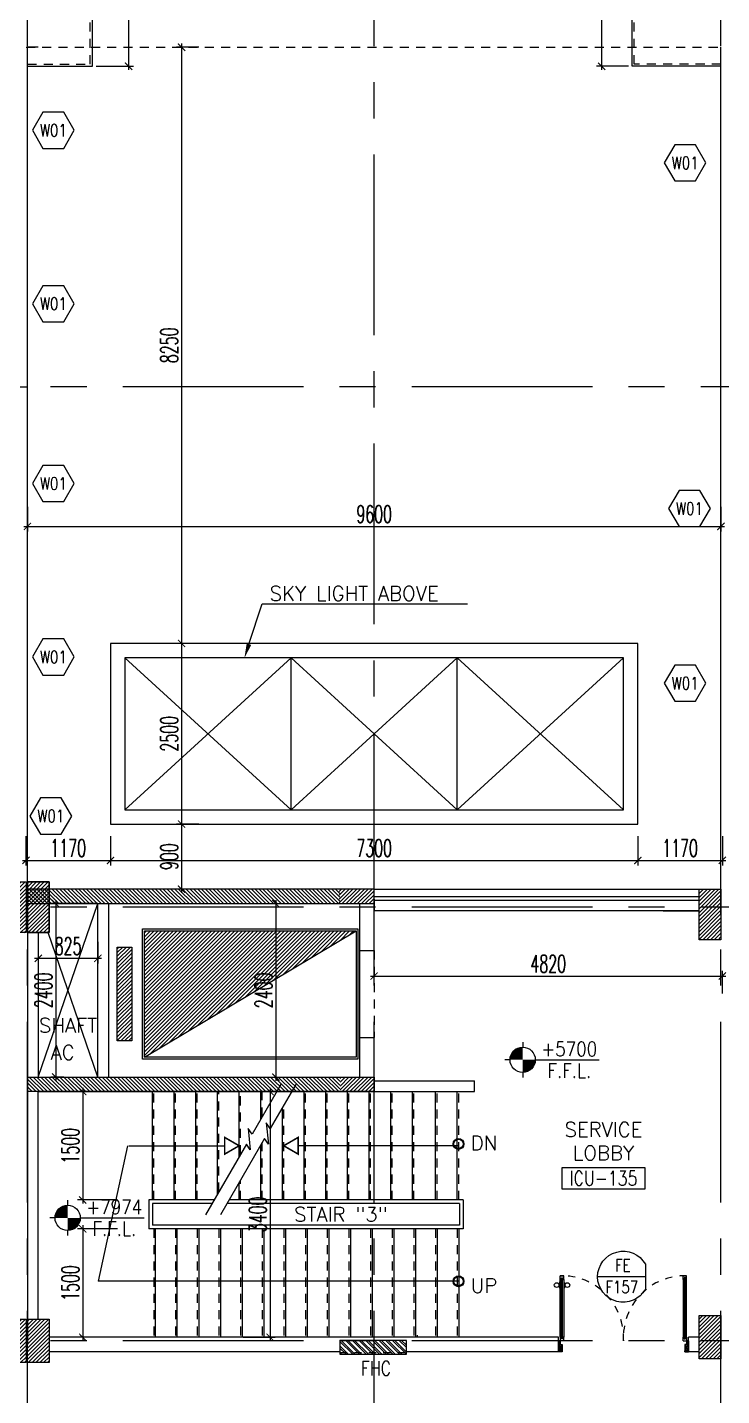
# Model space of a CAD drawing. Extents: x 276011.4 to 276105.3, y 57291.9 to 57371.4.
# Drawn here: x 276052.79 to 276062.41, y 57329.23 to 57348.16 of the extents above; entities that cross this region are included whole.
import ezdxf
from ezdxf.enums import TextEntityAlignment as Align

# ---------------------------------------------------------------- set-up
doc = ezdxf.new("R2010")
doc.units = 0
doc.header["$MEASUREMENT"] = 0
doc.header["$PDMODE"] = 34
for name, pattern in [('CENTERX2', [4, 2.5, -0.5, 0.5, -0.5]), ('HIDDEN', [0.375, 0.25, -0.125]), ('HIDDEN2', [0.1875, 0.125, -0.0625])]:
    doc.linetypes.add(name, pattern=pattern)
doc.layers.get('0').update_dxf_attribs({"linetype": 'CONTINUOUS'})
doc.layers.get('DEFPOINTS').update_dxf_attribs({"linetype": 'CONTINUOUS'})
for name, color, linetype in [('AXES', 11, 'CENTERX2'), ('COL', 5, 'CONTINUOUS'), ('DIM', 4, 'CONTINUOUS'), ('DOOR', 7, 'CONTINUOUS'), ('DOOR-CR', 2, 'CONTINUOUS'), ('DOOR-NO', 3, 'CONTINUOUS'), ('FHC', 2, 'CONTINUOUS'), ('HAT', 8, 'CONTINUOUS'), ('HIDDEN', 9, 'HIDDEN2'), ('INSUL', 4, 'CONTINUOUS'), ('LEV-PL', 3, 'CONTINUOUS'), ('LIFTS', 3, 'CONTINUOUS'), ('RM-BOX', 4, 'CONTINUOUS'), ('RM-IND', 5, 'CONTINUOUS'), ('RM-NAME', 2, 'CONTINUOUS'), ('RM-NO', 2, 'CONTINUOUS'), ('ROOF', 7, 'CONTINUOUS'), ('SHAFT', 3, 'CONTINUOUS'), ('SkyLight', 7, 'CONTINUOUS'), ('STR', 5, 'CONTINUOUS'), ('WALL', 2, 'CONTINUOUS'), ('WIN-BOX', 4, 'CONTINUOUS'), ('WIN-NO', 5, 'CONTINUOUS')]:
    doc.layers.add(name, color=color, linetype=linetype)
doc.styles.add('ROMANS', font='ROMANS.shx', dxfattribs={"width": 0.6})
doc.styles.add('S', font='ROMANS.SHX')
doc.dimstyles.new('STANDARD in', dxfattribs={"dimtxt": 0.24, "dimasz": 0.1, "dimexe": 0.07, "dimexo": 0.05, "dimgap": 0.05, "dimtad": 1, "dimdec": 0, "dimlfac": 1000, "dimzin": 0, "dimdsep": 46, "dimtxsty": 'ROMANS', "dimblk": 'ARCHTICK', "dimcen": 0.05, "dimdle": 0.05, "dimclrd": 4, "dimclre": 4, "dimclrt": 2, "dimadec": 0, "dimazin": 0, "dimtfac": 1, "dimtdec": 0, "dimtmove": 2, "dimatfit": 3, "dimfxl": 0, "dimtolj": 1, "dimtzin": 0, "dimarcsym": 0})
pattern_1 = [(135, (276353.31168, 57274.97192), (0.0265165043, 0.0265165043), [])]
pattern_2 = [(45, (0, 0), (-0.0265165042945, 0.0265165042945), [])]

# ---------------------------------------------------------------- blocks, each defined once
blk = doc.blocks.new('WW1')
at = {"layer": 'WIN-BOX'}
blk.add_lwpolyline([(144, -250), (289, 0), (144, 250), (-144, 250), (-289, 0), (-144, -250)], close=True, dxfattribs=at)
at = {"layer": 'WIN-NO', "style": 'ROMANS', "width": 0.8}
blk.add_attdef('W00', text='', height=170, dxfattribs=at).set_placement((0, 0), align=Align.MIDDLE)
blk = doc.blocks.new('RM1')
at = {"layer": 'RM-BOX'}
blk.add_lwpolyline([(570, -200), (-570, -200), (-570, -500), (570, -500)], close=True, dxfattribs=at)
at = {"layer": 'RM-NAME', "style": 'ROMANS'}
for tag, p in [('ROOMNAME1', (0, 324)), ('ROOMNAME2', (0, 0))]:
    blk.add_attdef(tag, text='', height=200, dxfattribs=at).set_placement(p, align=Align.MIDDLE)
at = {"layer": 'RM-NO', "style": 'ROMANS', "width": 0.8}
blk.add_attdef('ROOMNO', text='', height=200, dxfattribs=at).set_placement((0, -350), align=Align.MIDDLE)
blk = doc.blocks.new('DD1')
at = {"layer": 'DOOR-CR'}
blk.add_line((-308, 0), (353, 0), dxfattribs=at)
blk.add_lwpolyline([(-308, -173, 3.820224), (-308, 173)], format="xyb", close=True, dxfattribs=at)
at = {"layer": 'DOOR-NO', "color": 255, "style": 'ROMANS', "width": 0.8}
for tag, p in [('G', (0, 184)), ('000', (0, -141))]:
    blk.add_attdef(tag, text='', height=204, dxfattribs=at).set_placement(p, align=Align.MIDDLE)
blk = doc.blocks.new('LEV1')
at = {"layer": 'LEV-PL'}
for p, q in [((0, 245), (0, 175)), ((-175, 0), (-245, 0)), ((175, 0), (1061, 0)), ((0, -175), (0, -245))]:
    blk.add_line(p, q, dxfattribs=at)
at = {"layer": 'LEV-PL', "const_width": 175}
for points in [[(-88, 0, -0.414214), (0, 88, -1)], [(88, 0, -0.414214), (0, -88, -1)]]:
    blk.add_lwpolyline(points, format="xyb", dxfattribs=at)
at = {"layer": 'LEV-PL'}
blk.add_circle((0, 0), 175, dxfattribs=at)
at = {"layer": 'LEV-PL', "color": 4, "style": 'S', "width": 0.85}
for tag, p in [('+0000', (646, 50)), ('F.F.L.', (646, -250))]:
    blk.add_attdef(tag, text='', height=200, dxfattribs=at).set_placement(p, align=Align.CENTER)
blk = doc.blocks.new('A$C272A55A0')
at = {"layer": 'DOOR', "color": 0, "linetype": 'ByBlock'}
for p, q in [((0, 900), (0, 1050)), ((50, 1050), (0, 1050)), ((25, 950), (50, 950)), ((25, 900), (25, 950)), ((50, 950), (50, 1050)), ((1750, 950), (1750, 1050)), ((1750, 1050), (1800, 1050)), ((1775, 950), (1750, 950)), ((1775, 900), (1775, 950)), ((1800, 1050), (1800, 900)), ((0, 900), (25, 900)), ((75, 900), (25, 900)), ((25, 850), (25, 900)), ((42, 850), (25, 850)), ((58, 870), (42, 870)), ((42, 870), (42, 850)), ((58, 850), (58, 870)), ((75, 850), (58, 850)), ((75, 900), (75, 850)), ((1725, 900), (1775, 900)), ((1725, 900), (1725, 850)), ((1725, 850), (1742, 850)), ((1742, 870), (1758, 870)), ((1742, 850), (1742, 870)), ((1758, 870), (1758, 850)), ((1758, 850), (1775, 850)), ((1800, 900), (1775, 900)), ((1775, 850), (1775, 900)), ((25, 50), (42, 50)), ((25, 50), (25, 0)), ((25, 0), (75, 0)), ((75, 0), (25, 0)), ((42, 50), (42, 30)), ((42, 30), (58, 30)), ((58, 50), (75, 50)), ((58, 50), (58, 30)), ((75, 50), (75, 0)), ((1718, 160), (1709, 160)), ((1709, 95), (1709, 160)), ((1718, 95), (1709, 95)), ((1725, 173), (1718, 173)), ((1718, 173), (1718, 83)), ((1718, 95), (1718, 160)), ((1725, 83), (1718, 83)), ((1742, 50), (1725, 50)), ((1725, 50), (1725, 0)), ((1775, 0), (1725, 0)), ((1725, 0), (1775, 0)), ((1742, 50), (1742, 30)), ((1758, 30), (1742, 30)), ((1775, 50), (1758, 50)), ((1758, 50), (1758, 30)), ((1775, 173), (1782, 173)), ((1775, 83), (1782, 83)), ((1775, 50), (1775, 0)), ((1782, 173), (1782, 83)), ((1782, 160), (1791, 160)), ((1782, 95), (1782, 160)), ((1782, 95), (1791, 95)), ((1791, 95), (1791, 160))]:
    blk.add_line(p, q, dxfattribs=at)
at = {"layer": 'DOOR', "color": 9, "linetype": 'ByBlock'}
for p, q in [((50, 1050), (0, 1010)), ((50, 1050), (0, 937)), ((50, 1050), (37, 950)), ((1750, 1050), (1800, 1010)), ((1750, 1050), (1800, 937)), ((1750, 1050), (1763, 950))]:
    blk.add_line(p, q, dxfattribs=at)
at = {"layer": 'DOOR', "linetype": 'ByBlock'}
for p, q in [((25, 850), (25, 50)), ((42, 850), (42, 50)), ((58, 850), (58, 50)), ((75, 50), (75, 850)), ((1725, 50), (1725, 850)), ((1742, 850), (1742, 50)), ((1758, 850), (1758, 50)), ((1775, 850), (1775, 50))]:
    blk.add_line(p, q, dxfattribs=at)
at = {"layer": 'DOOR', "color": 0, "linetype": 'ByBlock'}
for centre in [(1676, 128), (1824, 128)]:
    blk.add_circle(centre, 32.4, dxfattribs=at)
at = {"layer": 'DOOR', "color": 9, "linetype": 'ByBlock'}
for centre, radius, start, end in [((50, 1050), 54.4, 203.2074, 270), ((50, 1050), 74.4, 227.7764, 270), ((50, 1050), 94.4, 238.0182, 270), ((50, 1050), 114, 244.0838, 257.3774), ((50, 1050), 34.4, 180, 270), ((50, 1050), 14.4, 180, 270), ((1750, 1050), 14.4, 270, 0), ((1750, 1050), 34.4, 270, 0), ((1750, 1050), 54.4, 270, 336.7926), ((1750, 1050), 74.4, 270, 312.2236), ((1750, 1050), 94.4, 270, 301.9818), ((1750, 1050), 114, 282.6226, 295.9162), ((50, 1050), 134, 248.1598, 259.28), ((50, 1050), 154, 251.1053, 256.2858), ((1750, 1050), 134, 280.72, 291.8402), ((1750, 1050), 154, 283.7142, 288.8947)]:
    blk.add_arc(centre, radius, start, end, dxfattribs=at)
at = {"layer": 'DOOR', "linetype": 'HIDDEN', "ltscale": 0.5}
for centre, start, end in [((50, 851), 268.3174, 3.2965), ((1750, 851), 176.7035, 271.6826)]:
    blk.add_arc(centre, 851, start, end, dxfattribs=at)
at = {"layer": 'WALL', "linetype": 'ByBlock'}
blk.add_line((1800, 900), (1800, 1050), dxfattribs=at)
blk = doc.blocks.new('C5V')
at = {"layer": 'HAT'}
h = blk.add_hatch(dxfattribs=at)
h.set_pattern_fill('ANSI31', color=256, scale=300, style=0)
h.set_pattern_definition([(45, (-249196.182, -54711.005), (-26.5165043, 26.5165043), [])])
h.paths.add_polyline_path([(-20, 600), (-320, 600), (-320, 300), (-20, 300)])
h.paths.add_polyline_path([(-20, 300), (-320, 300), (-320, 0), (-20, 0)])
h = blk.add_hatch(dxfattribs=at)
h.set_pattern_fill('ANSI31', color=256, scale=300, style=0)
h.set_pattern_definition([(45, (-248876.182, -54711.005), (-26.5165043, 26.5165043), [])])
h.paths.add_polyline_path([(300, 600), (0, 600), (0, 300), (300, 300)])
h.paths.add_polyline_path([(300, 300), (0, 300), (0, 0), (300, 0)])
at = {"layer": 'COL'}
for points in [[(-20, 600), (-20, 0), (-320, 0), (-320, 600)], [(300, 600), (300, 0), (0, 0), (0, 600)]]:
    blk.add_lwpolyline(points, close=True, dxfattribs=at)
blk = doc.blocks.new('C11')
at = {"layer": 'HAT'}
h = blk.add_hatch(dxfattribs=at)
h.set_pattern_fill('ANSI31', color=256, scale=300, style=0)
h.set_pattern_definition([(45, (-248556.182, -75061.005), (-26.5165043, 26.5165043), [])])
h.paths.add_polyline_path([(300, 700), (0, 700), (0, 350), (300, 350)])
h.paths.add_polyline_path([(300, 350), (0, 350), (0, 0), (300, 0)])
at = {"layer": 'COL'}
blk.add_lwpolyline([(300, 700), (300, 0), (0, 0), (0, 700)], close=True, dxfattribs=at)
blk = doc.blocks.new('C11D')
at = {"layer": 'COL', "linetype": 'ByBlock'}
for p in [(-320, 0), (0, 0)]:
    blk.add_blockref('C11', p, dxfattribs=at)
blk = doc.blocks.new('_ARCHTICK')
at = {"color": 0, "linetype": 'ByBlock', "const_width": 0.15}
blk.add_lwpolyline([(-0.5, -0.5), (0.5, 0.5)], dxfattribs=at)
blk = doc.blocks.new('*D354')
at = {"layer": 'DEFPOINTS', "color": 0, "linetype": 'ByBlock', "ltscale": 0.3}
for p in [(276055.8, 57336.033), (276055.642, 57333.633), (276056.234, 57333.633)]:
    blk.add_point(p, dxfattribs=at)
at = {"layer": 'DIM', "color": 4, "linetype": 'ByBlock', "lineweight": -2, "ltscale": 0.3}
for p, q in [((276056.234, 57336.083), (276056.234, 57333.583)), ((276055.85, 57336.033), (276056.304, 57336.033)), ((276055.692, 57333.633), (276056.304, 57333.633))]:
    blk.add_line(p, q, dxfattribs=at)
at = {"layer": 'DIM', "color": 4, "linetype": 'ByBlock', "lineweight": -2, "ltscale": 0.3, "xscale": 0.1, "yscale": 0.1, "zscale": 0.1}
for p, rotation in [((276056.234, 57336.033), 90), ((276056.234, 57333.633), 270)]:
    blk.add_blockref('_ARCHTICK', p, dxfattribs=dict(at, rotation=rotation))
at = {"layer": 'DIM', "color": 2, "linetype": 'ByBlock', "ltscale": 0.3, "insert": (276056.064, 57334.833), "char_height": 0.24, "attachment_point": 5, "rotation": 90, "style": 'ROMANS'}
blk.add_mtext('\\A1;2400', dxfattribs=at)
blk = doc.blocks.new('*D353')
at = {"layer": 'DEFPOINTS', "color": 0, "linetype": 'ByBlock', "ltscale": 0.3}
for p in [(276052.945, 57335.555), (276053.77, 57335.555), (276052.945, 57335.276)]:
    blk.add_point(p, dxfattribs=at)
at = {"layer": 'DIM', "color": 4, "linetype": 'ByBlock', "lineweight": -2, "ltscale": 0.3}
for p, q in [((276052.945, 57335.505), (276052.945, 57335.206)), ((276053.77, 57335.505), (276053.77, 57335.206)), ((276053.82, 57335.276), (276052.895, 57335.276))]:
    blk.add_line(p, q, dxfattribs=at)
at = {"layer": 'DIM', "color": 4, "linetype": 'ByBlock', "lineweight": -2, "ltscale": 0.3, "xscale": 0.1, "yscale": 0.1, "zscale": 0.1, "rotation": 180}
blk.add_blockref('_ARCHTICK', (276052.945, 57335.276), dxfattribs=at)
at = {"layer": 'DIM', "color": 4, "linetype": 'ByBlock', "lineweight": -2, "ltscale": 0.3, "xscale": 0.1, "yscale": 0.1, "zscale": 0.1}
blk.add_blockref('_ARCHTICK', (276053.77, 57335.276), dxfattribs=at)
at = {"layer": 'DIM', "color": 2, "linetype": 'ByBlock', "ltscale": 0.3, "insert": (276053.358, 57335.446), "char_height": 0.24, "attachment_point": 5, "style": 'ROMANS'}
blk.add_mtext('\\A1;825', dxfattribs=at)
blk = doc.blocks.new('*D352')
at = {"layer": 'DEFPOINTS', "color": 0, "linetype": 'ByBlock', "ltscale": 0.3}
for p in [(276053.284, 57336.033), (276053.187, 57333.633), (276053.35, 57333.633)]:
    blk.add_point(p, dxfattribs=at)
at = {"layer": 'DIM', "color": 4, "linetype": 'ByBlock', "lineweight": -2, "ltscale": 0.3}
for p, q in [((276053.187, 57336.083), (276053.187, 57333.583)), ((276053.234, 57336.033), (276053.117, 57336.033)), ((276053.3, 57333.633), (276053.117, 57333.633))]:
    blk.add_line(p, q, dxfattribs=at)
at = {"layer": 'DIM', "color": 4, "linetype": 'ByBlock', "lineweight": -2, "ltscale": 0.3, "xscale": 0.1, "yscale": 0.1, "zscale": 0.1}
for p, rotation in [((276053.187, 57336.033), 90), ((276053.187, 57333.633), 270)]:
    blk.add_blockref('_ARCHTICK', p, dxfattribs=dict(at, rotation=rotation))
at = {"layer": 'DIM', "color": 2, "linetype": 'ByBlock', "ltscale": 0.3, "insert": (276053.017, 57334.833), "char_height": 0.24, "attachment_point": 5, "rotation": 90, "style": 'ROMANS'}
blk.add_mtext('\\A1;2400', dxfattribs=at)
blk = doc.blocks.new('*D347')
at = {"layer": 'DEFPOINTS', "color": 0, "linetype": 'ByBlock', "ltscale": 0.3}
for p in [(276053.695, 57350.254), (276053.695, 57347.619), (276054.195, 57347.619)]:
    blk.add_point(p, dxfattribs=at)
at = {"layer": 'DIM', "color": 4, "linetype": 'ByBlock', "lineweight": -2, "ltscale": 0.3}
for p, q in [((276053.745, 57350.254), (276054.265, 57350.254)), ((276054.195, 57350.304), (276054.195, 57347.569)), ((276053.745, 57347.619), (276054.265, 57347.619))]:
    blk.add_line(p, q, dxfattribs=at)
at = {"layer": 'DIM', "color": 4, "linetype": 'ByBlock', "lineweight": -2, "ltscale": 0.3, "xscale": 0.1, "yscale": 0.1, "zscale": 0.1}
for p, rotation in [((276054.195, 57350.254), 90), ((276054.195, 57347.619), 270)]:
    blk.add_blockref('_ARCHTICK', p, dxfattribs=dict(at, rotation=rotation))
at = {"layer": 'DIM', "color": 2, "linetype": 'ByBlock', "ltscale": 0.3, "insert": (276054.025, 57348.936), "char_height": 0.24, "attachment_point": 5, "rotation": 90, "style": 'ROMANS'}
blk.add_mtext('\\A1;2635', dxfattribs=at)
blk = doc.blocks.new('*D344')
at = {"layer": 'DEFPOINTS', "color": 0, "linetype": 'ByBlock', "ltscale": 0.3}
for p in [(276061.165, 57350.254), (276060.744, 57347.619), (276061.165, 57347.619)]:
    blk.add_point(p, dxfattribs=at)
at = {"layer": 'DIM', "color": 4, "linetype": 'ByBlock', "lineweight": -2, "ltscale": 0.3}
for p, q in [((276061.115, 57350.254), (276060.674, 57350.254)), ((276060.744, 57350.304), (276060.744, 57347.569)), ((276061.115, 57347.619), (276060.674, 57347.619))]:
    blk.add_line(p, q, dxfattribs=at)
at = {"layer": 'DIM', "color": 4, "linetype": 'ByBlock', "lineweight": -2, "ltscale": 0.3, "xscale": 0.1, "yscale": 0.1, "zscale": 0.1}
for p, rotation in [((276060.744, 57350.254), 90), ((276060.744, 57347.619), 270)]:
    blk.add_blockref('_ARCHTICK', p, dxfattribs=dict(at, rotation=rotation))
at = {"layer": 'DIM', "color": 2, "linetype": 'ByBlock', "ltscale": 0.3, "insert": (276060.574, 57348.936), "char_height": 0.24, "attachment_point": 5, "rotation": 90, "style": 'ROMANS'}
blk.add_mtext('\\A1;2635', dxfattribs=at)
blk = doc.blocks.new('*D342')
at = {"layer": 'DEFPOINTS', "color": 0, "linetype": 'ByBlock', "ltscale": 0.3}
for p in [(276052.795, 57341.575), (276062.395, 57341.575), (276062.395, 57341.253)]:
    blk.add_point(p, dxfattribs=at)
at = {"layer": 'DIM', "color": 4, "linetype": 'ByBlock', "lineweight": -2, "ltscale": 0.3}
for p, q in [((276052.795, 57341.525), (276052.795, 57341.183)), ((276062.395, 57341.525), (276062.395, 57341.183)), ((276052.745, 57341.253), (276062.445, 57341.253))]:
    blk.add_line(p, q, dxfattribs=at)
at = {"layer": 'DIM', "color": 4, "linetype": 'ByBlock', "lineweight": -2, "ltscale": 0.3, "xscale": 0.1, "yscale": 0.1, "zscale": 0.1, "rotation": 180}
blk.add_blockref('_ARCHTICK', (276052.795, 57341.253), dxfattribs=at)
at = {"layer": 'DIM', "color": 4, "linetype": 'ByBlock', "lineweight": -2, "ltscale": 0.3, "xscale": 0.1, "yscale": 0.1, "zscale": 0.1}
blk.add_blockref('_ARCHTICK', (276062.395, 57341.253), dxfattribs=at)
at = {"layer": 'DIM', "color": 2, "linetype": 'ByBlock', "ltscale": 0.3, "insert": (276057.595, 57341.423), "char_height": 0.24, "attachment_point": 5, "style": 'ROMANS'}
blk.add_mtext('\\A1;9600', dxfattribs=at)
blk = doc.blocks.new('*D130')
at = {"layer": 'DEFPOINTS', "color": 0, "linetype": 'ByBlock', "ltscale": 0.3}
for p in [(276055.732, 57333.433), (276055.732, 57330.033), (276056.154, 57330.033)]:
    blk.add_point(p, dxfattribs=at)
at = {"layer": 'DIM', "color": 4, "linetype": 'ByBlock', "lineweight": -2, "ltscale": 0.3}
for p, q in [((276055.782, 57333.433), (276056.224, 57333.433)), ((276056.154, 57333.483), (276056.154, 57329.983)), ((276055.782, 57330.033), (276056.224, 57330.033))]:
    blk.add_line(p, q, dxfattribs=at)
at = {"layer": 'DIM', "color": 4, "linetype": 'ByBlock', "lineweight": -2, "ltscale": 0.3, "xscale": 0.1, "yscale": 0.1, "zscale": 0.1}
for p, rotation in [((276056.154, 57333.433), 90), ((276056.154, 57330.033), 270)]:
    blk.add_blockref('_ARCHTICK', p, dxfattribs=dict(at, rotation=rotation))
at = {"layer": 'DIM', "color": 2, "linetype": 'ByBlock', "ltscale": 0.3, "insert": (276055.984, 57331.733), "char_height": 0.24, "attachment_point": 5, "rotation": 90, "style": 'ROMANS'}
blk.add_mtext('\\A1;3400', dxfattribs=at)
blk = doc.blocks.new('*D129')
at = {"layer": 'DEFPOINTS', "color": 0, "linetype": 'ByBlock', "ltscale": 0.3}
for p in [(276053.504, 57333.433), (276053.56, 57331.933), (276054.092, 57331.933)]:
    blk.add_point(p, dxfattribs=at)
at = {"layer": 'DIM', "color": 4, "linetype": 'ByBlock', "lineweight": -2, "ltscale": 0.3}
for p, q in [((276053.554, 57333.433), (276053.63, 57333.433)), ((276053.56, 57333.483), (276053.56, 57331.883)), ((276054.042, 57331.933), (276053.49, 57331.933))]:
    blk.add_line(p, q, dxfattribs=at)
at = {"layer": 'DIM', "color": 4, "linetype": 'ByBlock', "lineweight": -2, "ltscale": 0.3, "xscale": 0.1, "yscale": 0.1, "zscale": 0.1}
for p, rotation in [((276053.56, 57333.433), 90), ((276053.56, 57331.933), 270)]:
    blk.add_blockref('_ARCHTICK', p, dxfattribs=dict(at, rotation=rotation))
at = {"layer": 'DIM', "color": 2, "linetype": 'ByBlock', "ltscale": 0.3, "insert": (276053.39, 57332.683), "char_height": 0.24, "attachment_point": 5, "rotation": 90, "style": 'ROMANS'}
blk.add_mtext('\\A1;1500', dxfattribs=at)
blk = doc.blocks.new('*D128')
at = {"layer": 'DEFPOINTS', "color": 0, "linetype": 'ByBlock', "ltscale": 0.3}
for p in [(276054.092, 57331.533), (276053.56, 57330.033), (276053.904, 57330.033)]:
    blk.add_point(p, dxfattribs=at)
at = {"layer": 'DIM', "color": 4, "linetype": 'ByBlock', "lineweight": -2, "ltscale": 0.3}
for p, q in [((276054.042, 57331.533), (276053.49, 57331.533)), ((276053.56, 57331.583), (276053.56, 57329.983)), ((276053.854, 57330.033), (276053.49, 57330.033))]:
    blk.add_line(p, q, dxfattribs=at)
at = {"layer": 'DIM', "color": 4, "linetype": 'ByBlock', "lineweight": -2, "ltscale": 0.3, "xscale": 0.1, "yscale": 0.1, "zscale": 0.1}
for p, rotation in [((276053.56, 57331.533), 90), ((276053.56, 57330.033), 270)]:
    blk.add_blockref('_ARCHTICK', p, dxfattribs=dict(at, rotation=rotation))
at = {"layer": 'DIM', "color": 2, "linetype": 'ByBlock', "ltscale": 0.3, "insert": (276053.39, 57330.783), "char_height": 0.24, "attachment_point": 5, "rotation": 90, "style": 'ROMANS'}
blk.add_mtext('\\A1;1500', dxfattribs=at)
blk = doc.blocks.new('*D658')
at = {"layer": 'DEFPOINTS', "color": 0, "linetype": 'ByBlock', "ltscale": 0.3}
for p in [(276053.945, 57337.017), (276061.245, 57337.017), (276061.245, 57336.631)]:
    blk.add_point(p, dxfattribs=at)
at = {"layer": 'DIM', "color": 4, "linetype": 'ByBlock', "lineweight": -2, "ltscale": 0.3}
for p, q in [((276053.945, 57336.967), (276053.945, 57336.561)), ((276061.245, 57336.967), (276061.245, 57336.561)), ((276053.895, 57336.631), (276061.295, 57336.631))]:
    blk.add_line(p, q, dxfattribs=at)
at = {"layer": 'DIM', "color": 4, "linetype": 'ByBlock', "lineweight": -2, "ltscale": 0.3, "xscale": 0.1, "yscale": 0.1, "zscale": 0.1, "rotation": 180}
blk.add_blockref('_ARCHTICK', (276053.945, 57336.631), dxfattribs=at)
at = {"layer": 'DIM', "color": 4, "linetype": 'ByBlock', "lineweight": -2, "ltscale": 0.3, "xscale": 0.1, "yscale": 0.1, "zscale": 0.1}
blk.add_blockref('_ARCHTICK', (276061.245, 57336.631), dxfattribs=at)
at = {"layer": 'DIM', "color": 2, "linetype": 'ByBlock', "ltscale": 0.3, "insert": (276057.595, 57336.801), "char_height": 0.24, "attachment_point": 5, "style": 'ROMANS'}
blk.add_mtext('\\A1;7300', dxfattribs=at)
blk = doc.blocks.new('*D659')
at = {"layer": 'DEFPOINTS', "color": 0, "linetype": 'ByBlock', "ltscale": 0.3}
for p in [(276061.245, 57337.017), (276062.415, 57337.017), (276062.415, 57336.631)]:
    blk.add_point(p, dxfattribs=at)
at = {"layer": 'DIM', "color": 4, "linetype": 'ByBlock', "lineweight": -2, "ltscale": 0.3}
for p, q in [((276061.245, 57336.967), (276061.245, 57336.561)), ((276062.415, 57336.967), (276062.415, 57336.561)), ((276061.195, 57336.631), (276062.465, 57336.631))]:
    blk.add_line(p, q, dxfattribs=at)
at = {"layer": 'DIM', "color": 4, "linetype": 'ByBlock', "lineweight": -2, "ltscale": 0.3, "xscale": 0.1, "yscale": 0.1, "zscale": 0.1, "rotation": 180}
blk.add_blockref('_ARCHTICK', (276061.245, 57336.631), dxfattribs=at)
at = {"layer": 'DIM', "color": 4, "linetype": 'ByBlock', "lineweight": -2, "ltscale": 0.3, "xscale": 0.1, "yscale": 0.1, "zscale": 0.1}
blk.add_blockref('_ARCHTICK', (276062.415, 57336.631), dxfattribs=at)
at = {"layer": 'DIM', "color": 2, "linetype": 'ByBlock', "ltscale": 0.3, "insert": (276061.83, 57336.801), "char_height": 0.24, "attachment_point": 5, "style": 'ROMANS'}
blk.add_mtext('\\A1;1170', dxfattribs=at)
blk = doc.blocks.new('*D660')
at = {"layer": 'DEFPOINTS', "color": 0, "linetype": 'ByBlock', "ltscale": 0.3}
for p in [(276052.775, 57337.017), (276053.945, 57337.017), (276053.945, 57336.631)]:
    blk.add_point(p, dxfattribs=at)
at = {"layer": 'DIM', "color": 4, "linetype": 'ByBlock', "lineweight": -2, "ltscale": 0.3}
for p, q in [((276052.775, 57336.967), (276052.775, 57336.561)), ((276053.945, 57336.967), (276053.945, 57336.561)), ((276052.725, 57336.631), (276053.995, 57336.631))]:
    blk.add_line(p, q, dxfattribs=at)
at = {"layer": 'DIM', "color": 4, "linetype": 'ByBlock', "lineweight": -2, "ltscale": 0.3, "xscale": 0.1, "yscale": 0.1, "zscale": 0.1, "rotation": 180}
blk.add_blockref('_ARCHTICK', (276052.775, 57336.631), dxfattribs=at)
at = {"layer": 'DIM', "color": 4, "linetype": 'ByBlock', "lineweight": -2, "ltscale": 0.3, "xscale": 0.1, "yscale": 0.1, "zscale": 0.1}
blk.add_blockref('_ARCHTICK', (276053.945, 57336.631), dxfattribs=at)
at = {"layer": 'DIM', "color": 2, "linetype": 'ByBlock', "ltscale": 0.3, "insert": (276053.36, 57336.801), "char_height": 0.24, "attachment_point": 5, "style": 'ROMANS'}
blk.add_mtext('\\A1;1170', dxfattribs=at)
blk = doc.blocks.new('*D661')
at = {"layer": 'DEFPOINTS', "color": 0, "linetype": 'ByBlock', "ltscale": 0.3}
for p in [(276055.218, 57339.633), (276054.929, 57337.133), (276055.218, 57337.133)]:
    blk.add_point(p, dxfattribs=at)
at = {"layer": 'DIM', "color": 4, "linetype": 'ByBlock', "lineweight": -2, "ltscale": 0.3}
for p, q in [((276054.929, 57339.683), (276054.929, 57337.083)), ((276055.168, 57339.633), (276054.859, 57339.633)), ((276055.168, 57337.133), (276054.859, 57337.133))]:
    blk.add_line(p, q, dxfattribs=at)
at = {"layer": 'DIM', "color": 4, "linetype": 'ByBlock', "lineweight": -2, "ltscale": 0.3, "xscale": 0.1, "yscale": 0.1, "zscale": 0.1}
for p, rotation in [((276054.929, 57339.633), 90), ((276054.929, 57337.133), 270)]:
    blk.add_blockref('_ARCHTICK', p, dxfattribs=dict(at, rotation=rotation))
at = {"layer": 'DIM', "color": 2, "linetype": 'ByBlock', "ltscale": 0.3, "insert": (276054.759, 57338.383), "char_height": 0.24, "attachment_point": 5, "rotation": 90, "style": 'ROMANS'}
blk.add_mtext('\\A1;2500', dxfattribs=at)
blk = doc.blocks.new('*D662')
at = {"layer": 'DEFPOINTS', "color": 0, "linetype": 'ByBlock', "ltscale": 0.3}
for p in [(276055.218, 57337.133), (276054.929, 57336.233), (276055.218, 57336.233)]:
    blk.add_point(p, dxfattribs=at)
at = {"layer": 'DIM', "color": 4, "linetype": 'ByBlock', "lineweight": -2, "ltscale": 0.3}
for p, q in [((276055.168, 57337.133), (276054.859, 57337.133)), ((276054.929, 57337.183), (276054.929, 57336.183)), ((276055.168, 57336.233), (276054.859, 57336.233))]:
    blk.add_line(p, q, dxfattribs=at)
at = {"layer": 'DIM', "color": 4, "linetype": 'ByBlock', "lineweight": -2, "ltscale": 0.3, "xscale": 0.1, "yscale": 0.1, "zscale": 0.1}
for p, rotation in [((276054.929, 57337.133), 90), ((276054.929, 57336.233), 270)]:
    blk.add_blockref('_ARCHTICK', p, dxfattribs=dict(at, rotation=rotation))
at = {"layer": 'DIM', "color": 2, "linetype": 'ByBlock', "ltscale": 0.3, "insert": (276054.759, 57336.683), "char_height": 0.24, "attachment_point": 5, "rotation": 90, "style": 'ROMANS'}
blk.add_mtext('\\A1;900', dxfattribs=at)
blk = doc.blocks.new('*D663')
at = {"layer": 'DEFPOINTS', "color": 0, "linetype": 'ByBlock', "ltscale": 0.3}
for p in [(276055.218, 57347.883), (276054.929, 57339.633), (276055.218, 57339.633)]:
    blk.add_point(p, dxfattribs=at)
at = {"layer": 'DIM', "color": 4, "linetype": 'ByBlock', "lineweight": -2, "ltscale": 0.3}
for p, q in [((276055.168, 57347.883), (276054.859, 57347.883)), ((276054.929, 57347.933), (276054.929, 57339.583)), ((276055.168, 57339.633), (276054.859, 57339.633))]:
    blk.add_line(p, q, dxfattribs=at)
at = {"layer": 'DIM', "color": 4, "linetype": 'ByBlock', "lineweight": -2, "ltscale": 0.3, "xscale": 0.1, "yscale": 0.1, "zscale": 0.1}
for p, rotation in [((276054.929, 57347.883), 90), ((276054.929, 57339.633), 270)]:
    blk.add_blockref('_ARCHTICK', p, dxfattribs=dict(at, rotation=rotation))
at = {"layer": 'DIM', "color": 2, "linetype": 'ByBlock', "ltscale": 0.3, "insert": (276054.759, 57343.758), "char_height": 0.24, "attachment_point": 5, "rotation": 90, "style": 'ROMANS'}
blk.add_mtext('\\A1;8250', dxfattribs=at)
blk = doc.blocks.new('*D670')
at = {"layer": 'DEFPOINTS', "color": 0, "linetype": 'ByBlock', "ltscale": 0.3}
for p in [(276062.415, 57335.031), (276057.595, 57334.877), (276062.415, 57334.739)]:
    blk.add_point(p, dxfattribs=at)
at = {"layer": 'DIM', "color": 4, "linetype": 'ByBlock', "lineweight": -2, "ltscale": 0.3}
for p, q in [((276057.595, 57334.927), (276057.595, 57335.101)), ((276062.415, 57334.789), (276062.415, 57335.101)), ((276057.545, 57335.031), (276062.465, 57335.031))]:
    blk.add_line(p, q, dxfattribs=at)
at = {"layer": 'DIM', "color": 4, "linetype": 'ByBlock', "lineweight": -2, "ltscale": 0.3, "xscale": 0.1, "yscale": 0.1, "zscale": 0.1, "rotation": 180}
blk.add_blockref('_ARCHTICK', (276057.595, 57335.031), dxfattribs=at)
at = {"layer": 'DIM', "color": 4, "linetype": 'ByBlock', "lineweight": -2, "ltscale": 0.3, "xscale": 0.1, "yscale": 0.1, "zscale": 0.1}
blk.add_blockref('_ARCHTICK', (276062.415, 57335.031), dxfattribs=at)
at = {"layer": 'DIM', "color": 2, "linetype": 'ByBlock', "ltscale": 0.3, "insert": (276060.005, 57335.201), "char_height": 0.24, "attachment_point": 5, "style": 'ROMANS'}
blk.add_mtext('\\A1;4820', dxfattribs=at)

msp = doc.modelspace()

# ---------------------------------------------------------------- hatches: boundary and pattern name
at = {"layer": 'FHC', "linetype": 'ByBlock', "ltscale": 0.3}
h = msp.add_hatch(dxfattribs=at)
h.set_pattern_fill('ANSI32', color=11, scale=175, style=0)
h.set_pattern_definition([(135, (276290.23668, 57298.74692), (0.046403883, 0.046403883), []), (135, (276290.205745, 57298.74692), (0.046403883, 0.046403883), [])])
h.paths.add_polyline_path([(276057.1205, 57329.7979), (276057.1205, 57329.9879), (276058.0405, 57329.9879), (276058.0405, 57329.7979)])
h.paths.add_polyline_path([(276058.2531, 57329.3768), (276058.2531, 57329.7976), (276057.9906, 57329.7976), (276057.9906, 57329.3768)], flags=9)
at = {"layer": 'HAT'}
h = msp.add_hatch(dxfattribs=at)
h.set_pattern_fill('ANSI31', color=256, scale=0.3, style=0)
h.set_pattern_definition(pattern_1)
h.paths.add_polyline_path([(276057.1205, 57336.2329), (276057.1205, 57336.0329), (276052.7955, 57336.0329), (276052.7955, 57336.2329)])
h = msp.add_hatch(dxfattribs=at)
h.set_pattern_fill('ANSI31', color=256, scale=0.3, style=0)
h.set_pattern_definition(pattern_2)
h.paths.add_polyline_path([(276057.5955, 57336.2329), (276057.1112, 57336.2329), (276057.1112, 57336.0329), (276057.5955, 57336.0329), (276057.5955, 57336.0937)])
h = msp.add_hatch(dxfattribs=at)
h.set_pattern_fill('ANSI31', color=256, scale=0.3, style=0)
h.set_pattern_definition(pattern_2)
h.paths.add_polyline_path([(276055.1955, 57335.6579), (276054.4143, 57335.6579), (276054.4143, 57334.7829), (276055.1955, 57334.7829)])
h.paths.add_polyline_path([(276056.3955, 57335.6579), (276055.1955, 57335.6579), (276055.1955, 57334.7829), (276055.8792, 57334.7829), (276056.3955, 57335.091)])
h.paths.add_polyline_path([(276055.1955, 57334.7829), (276054.4143, 57334.7829), (276054.4143, 57333.9088), (276055.1955, 57334.3749)])
h.paths.add_polyline_path([(276055.8792, 57334.7829), (276055.1955, 57334.7829), (276055.1955, 57334.3749)])
h.paths.add_polyline_path([(276057.3455, 57335.6579), (276056.3955, 57335.6579), (276056.3955, 57335.091)])
h.paths.add_polyline_path([(276056.0342, 57334.6744), (276056.0342, 57334.9915), (276056.2142, 57334.9915), (276056.2142, 57334.6744)], flags=9)
h = msp.add_hatch(dxfattribs=at)
h.set_pattern_fill('ANSI31', color=256, scale=0.3, style=0)
h.set_pattern_definition(pattern_2)
h.paths.add_polyline_path([(276054.2393, 57334.7829), (276054.0393, 57334.7829), (276054.0393, 57334.1329), (276054.2393, 57334.1329)])
h.paths.add_polyline_path([(276054.2393, 57335.4329), (276054.0393, 57335.4329), (276054.0393, 57334.7829), (276054.2393, 57334.7829)])
h = msp.add_hatch(dxfattribs=at)
h.set_pattern_fill('ANSI31', color=256, scale=0.3, style=0)
h.set_pattern_definition(pattern_1)
h.paths.add_polyline_path([(276052.7955, 57333.4329), (276052.7955, 57333.6329), (276057.1205, 57333.6329), (276057.1205, 57333.4329)])
h = msp.add_hatch(dxfattribs=at)
h.set_pattern_fill('ANSI31', color=256, scale=0.3, style=0)
h.set_pattern_definition(pattern_2)
h.paths.add_polyline_path([(276057.5955, 57333.6329), (276057.1221, 57333.6329), (276057.1221, 57333.5829), (276057.5955, 57333.5829)])
h.paths.add_polyline_path([(276057.5955, 57333.5829), (276057.1221, 57333.5829), (276057.1221, 57333.4329), (276057.5955, 57333.4329)])
h = msp.add_hatch(dxfattribs=at)
h.set_pattern_fill('ANSI31', color=256, scale=0.3, style=0)
h.set_pattern_definition([(45, (275761.559317, 57274.97192), (-0.0265165043, 0.0265165043), [])])
h.paths.add_polyline_path([(276062.3955, 57330.3329), (276062.0955, 57330.3329), (276062.0955, 57329.9829), (276062.3955, 57329.9829)])
h.paths.add_polyline_path([(276062.3955, 57329.9829), (276062.0955, 57329.9829), (276062.0955, 57329.7329), (276062.3955, 57329.7329)])

# ---------------------------------------------------------------- linework, layer by layer
at = {"layer": 'AXES'}
for p, q in [((276057.5955, 57291.8986), (276057.5955, 57370.7113)), ((276052.7955, 57291.8986), (276052.7955, 57370.3613)), ((276062.3955, 57291.8986), (276062.3955, 57370.3613)), ((276036.5755, 57343.1829), (276052.7955, 57343.1829)), ((276104.6155, 57343.1829), (276052.5255, 57343.1829)), ((276104.6155, 57335.9829), (276036.5755, 57335.9829)), ((276104.6155, 57335.9829), (276052.5255, 57335.9829)), ((276104.6155, 57329.9829), (276052.5255, 57329.9829))]:
    msp.add_line(p, q, dxfattribs=at)
at = {"layer": 'COL'}
for points in [[(276052.7955, 57336.2329), (276052.7955, 57336.0329), (276057.5955, 57336.0329), (276057.5955, 57336.2329)], [(276057.5955, 57333.4329), (276052.7955, 57333.4329), (276052.7955, 57333.6329), (276057.5955, 57333.6329)], [(276062.3955, 57330.3329), (276062.3955, 57329.7329), (276062.0955, 57329.7329), (276062.0955, 57330.3329)]]:
    msp.add_lwpolyline(points, close=True, dxfattribs=at)
at = {"layer": 'FHC', "color": 250, "linetype": 'HIDDEN', "ltscale": 0.25}
msp.add_line((276057.1205, 57329.8229), (276058.0405, 57329.8229), dxfattribs=at)
at = {"layer": 'FHC', "linetype": 'ByBlock', "ltscale": 0.3}
msp.add_lwpolyline([(276058.0405, 57329.9879), (276057.1205, 57329.9879), (276057.1205, 57329.7979), (276058.0405, 57329.7979)], close=True, dxfattribs=at)
at = {"layer": 'HIDDEN'}
for p, q in [((276052.7755, 57347.8829), (276062.3955, 57347.8829)), ((276057.5955, 57335.3829), (276057.5955, 57334.1829))]:
    msp.add_line(p, q, dxfattribs=at)
at = {"layer": 'INSUL'}
for p, q in [((276057.5955, 57336.1329), (276062.0955, 57336.1329)), ((276057.5955, 57336.0829), (276062.0955, 57336.0829))]:
    msp.add_line(p, q, dxfattribs=at)
at = {"layer": 'LIFTS'}
for p, q in [((276054.3893, 57333.8829), (276054.3893, 57335.6829)), ((276054.3893, 57335.6829), (276057.3705, 57335.6829)), ((276057.3705, 57335.6829), (276057.3705, 57333.8829)), ((276054.4143, 57333.9079), (276054.4143, 57335.6579)), ((276054.4143, 57335.6579), (276057.3455, 57335.6579)), ((276054.4143, 57333.9088), (276057.3455, 57335.6579)), ((276057.3455, 57335.6579), (276057.3455, 57333.9079)), ((276057.3955, 57334.1829), (276057.3955, 57335.3829)), ((276057.3705, 57333.8829), (276054.3893, 57333.8829)), ((276057.3455, 57333.9079), (276054.4143, 57333.9079))]:
    msp.add_line(p, q, dxfattribs=at)
msp.add_lwpolyline([(276054.2393, 57334.1329), (276054.0393, 57334.1329), (276054.0393, 57335.4329), (276054.2393, 57335.4329)], close=True, dxfattribs=at)
at = {"layer": 'RM-IND'}
for p, q in [((276055.8617, 57339.6229), (276056.0446, 57340.1795)), ((276056.0446, 57340.1795), (276058.8887, 57340.1795))]:
    msp.add_line(p, q, dxfattribs=at)
msp.add_solid([(276055.8934, 57339.6125), (276055.83, 57339.6333), (276055.7992, 57339.4329)], dxfattribs=at)
at = {"layer": 'ROOF'}
for p, q in [((276052.7955, 57336.2329), (276052.7955, 57347.8829)), ((276052.9455, 57347.8829), (276052.7955, 57347.8829)), ((276062.3955, 57336.2329), (276062.3955, 57347.8829))]:
    msp.add_line(p, q, dxfattribs=at)
at = {"layer": 'SHAFT'}
for p, q in [((276052.9455, 57333.6329), (276053.7705, 57336.0329)), ((276053.7705, 57333.6329), (276053.083, 57335.6329))]:
    msp.add_line(p, q, dxfattribs=at)
at = {"layer": 'SkyLight'}
for p, q in [((276056.4455, 57339.4329), (276054.1455, 57337.3329)), ((276054.1455, 57339.4329), (276056.4455, 57337.3329)), ((276058.7455, 57337.3329), (276056.4455, 57339.4329)), ((276056.4455, 57337.3329), (276058.7455, 57339.4329)), ((276056.4455, 57337.3329), (276056.4455, 57339.4329)), ((276056.4455, 57337.3329), (276056.4455, 57339.4329)), ((276061.0455, 57339.4329), (276058.7455, 57337.3329)), ((276058.7455, 57339.4329), (276061.0455, 57337.3329)), ((276058.7455, 57337.3329), (276058.7455, 57339.4329)), ((276058.7455, 57337.3329), (276058.7455, 57339.4329))]:
    msp.add_line(p, q, dxfattribs=at)
for points in [[(276061.2455, 57339.6329), (276053.9455, 57339.6329), (276053.9455, 57337.1329), (276061.2455, 57337.1329)], [(276061.0455, 57339.4329), (276054.1455, 57339.4329), (276054.1455, 57337.3329), (276061.0455, 57337.3329)]]:
    msp.add_lwpolyline(points, close=True, dxfattribs=at)
at = {"layer": 'STR'}
for p, q in [((276054.5255, 57331.9329), (276054.5255, 57333.4329)), ((276054.8255, 57331.9329), (276054.8255, 57333.4329)), ((276055.1255, 57331.9329), (276055.1255, 57333.4329)), ((276055.4255, 57332.0126), (276055.4255, 57333.4329)), ((276055.7255, 57332.5322), (276055.7255, 57333.4329)), ((276056.3029, 57333.5324), (276055.9053, 57332.8436)), ((276056.0255, 57333.0519), (276056.0255, 57333.4329)), ((276056.51, 57333.5324), (276056.1568, 57332.9206)), ((276056.6255, 57331.9329), (276056.6255, 57333.4329)), ((276056.9255, 57331.9329), (276056.9255, 57333.4329)), ((276057.2255, 57331.9329), (276057.2255, 57333.4329)), ((276057.5255, 57331.9329), (276057.5255, 57333.4329)), ((276057.8255, 57331.9329), (276057.8255, 57333.4329)), ((276058.1255, 57331.9329), (276058.1255, 57333.4329)), ((276058.4455, 57331.9329), (276058.4455, 57333.4329)), ((276058.7455, 57331.9329), (276058.7455, 57333.4329)), ((276056.3255, 57331.9329), (276056.3255, 57333.2128)), ((276054.1791, 57332.6829), (276053.7755, 57330.8079)), ((276054.1991, 57332.6829), (276055.5255, 57332.6829)), ((276055.8264, 57332.707), (276055.2596, 57331.7253)), ((276056.0779, 57332.784), (276055.4666, 57331.7253)), ((276056.0255, 57331.9329), (276056.0255, 57332.6932)), ((276058.7655, 57332.6829), (276056.5429, 57332.6829)), ((276055.7255, 57331.9329), (276055.7255, 57332.1736)), ((276054.4755, 57331.9329), (276054.4755, 57331.5329)), ((276055.3795, 57331.9329), (276054.4755, 57331.9329)), ((276054.5255, 57331.8829), (276054.5255, 57331.5829)), ((276055.3506, 57331.8829), (276054.5255, 57331.8829)), ((276058.7755, 57331.8829), (276055.5577, 57331.8829)), ((276058.8255, 57331.9329), (276055.5865, 57331.9329)), ((276058.7755, 57331.8829), (276058.7755, 57331.5829)), ((276058.8255, 57331.9329), (276058.8255, 57331.5329)), ((276058.8255, 57331.5329), (276054.4755, 57331.5329)), ((276058.7755, 57331.5829), (276054.5255, 57331.5829)), ((276054.5655, 57331.5329), (276054.5655, 57330.0329)), ((276054.8655, 57331.5329), (276054.8655, 57330.0329)), ((276055.1655, 57331.5329), (276055.1655, 57330.0329)), ((276055.4655, 57331.5329), (276055.4655, 57330.0329)), ((276055.7655, 57331.5329), (276055.7655, 57330.0329)), ((276056.0655, 57331.5329), (276056.0655, 57330.0329)), ((276056.3655, 57331.5329), (276056.3655, 57330.0329)), ((276056.6655, 57331.5329), (276056.6655, 57330.0329)), ((276056.9655, 57331.5329), (276056.9655, 57330.0329)), ((276056.9655, 57331.5329), (276056.9655, 57330.0329)), ((276057.2655, 57331.5329), (276057.2655, 57330.0329)), ((276057.5655, 57331.5329), (276057.5655, 57330.0329)), ((276057.8655, 57331.5329), (276057.8655, 57330.0329)), ((276058.1655, 57331.5329), (276058.1655, 57330.0329)), ((276058.4655, 57331.5329), (276058.4655, 57330.0329)), ((276058.7655, 57331.5329), (276058.7655, 57330.0329)), ((276058.7626, 57330.8079), (276053.7755, 57330.8079))]:
    msp.add_line(p, q, dxfattribs=at)
at = {"layer": 'STR', "linetype": 'HIDDEN2'}
for p, q in [((276054.5455, 57331.9329), (276054.5455, 57333.4329)), ((276054.8455, 57331.9329), (276054.8455, 57333.4329)), ((276055.1455, 57331.9329), (276055.1455, 57333.4329)), ((276055.4455, 57332.0473), (276055.4455, 57333.4329)), ((276055.7455, 57332.5669), (276055.7455, 57333.4329)), ((276056.0455, 57333.0865), (276056.0455, 57333.4329)), ((276056.6455, 57331.9329), (276056.6455, 57333.4329)), ((276056.9455, 57331.9329), (276056.9455, 57333.4329)), ((276057.2455, 57331.9329), (276057.2455, 57333.4329)), ((276057.5455, 57331.9329), (276057.5455, 57333.4329)), ((276057.8455, 57331.9329), (276057.8455, 57333.4329)), ((276058.1455, 57331.9329), (276058.1455, 57333.4329)), ((276058.4655, 57331.9329), (276058.4655, 57333.4329)), ((276058.7655, 57331.9329), (276058.7655, 57333.4329)), ((276056.3455, 57331.9329), (276056.3455, 57333.2475)), ((276056.0455, 57331.9329), (276056.0455, 57332.7279)), ((276055.7455, 57331.9329), (276055.7455, 57332.2083)), ((276054.5455, 57331.5329), (276054.5455, 57330.0329)), ((276054.8455, 57331.5329), (276054.8455, 57330.0329)), ((276055.1455, 57331.5329), (276055.1455, 57330.0329)), ((276055.4455, 57331.5329), (276055.4455, 57330.0329)), ((276055.7455, 57331.5329), (276055.7455, 57330.0329)), ((276056.0455, 57331.5329), (276056.0455, 57330.0329)), ((276056.3455, 57331.5329), (276056.3455, 57330.0329)), ((276056.6455, 57331.5329), (276056.6455, 57330.0329)), ((276056.9455, 57331.5329), (276056.9455, 57330.0329)), ((276056.9455, 57331.5329), (276056.9455, 57330.0329)), ((276057.2455, 57331.5329), (276057.2455, 57330.0329)), ((276057.5455, 57331.5329), (276057.5455, 57330.0329)), ((276057.8455, 57331.5329), (276057.8455, 57330.0329)), ((276058.1455, 57331.5329), (276058.1455, 57330.0329)), ((276058.4455, 57331.5329), (276058.4455, 57330.0329)), ((276058.7455, 57331.5329), (276058.7455, 57330.0329))]:
    msp.add_line(p, q, dxfattribs=at)
at = {"layer": 'STR'}
for points in [[(276052.7955, 57347.6188), (276053.6955, 57347.6188), (276053.6955, 57350.2538), (276052.7955, 57350.2538)], [(276062.3955, 57347.6188), (276061.1655, 57347.6188), (276061.1655, 57350.2538), (276062.3955, 57350.2538)], [(276055.9053, 57332.8436), (276055.8505, 57332.9211), (276055.8798, 57332.6267), (276055.8264, 57332.707)], [(276056.1568, 57332.9206), (276056.102, 57332.9981), (276056.1313, 57332.7037), (276056.0779, 57332.784)]]:
    msp.add_lwpolyline(points, dxfattribs=at)
at = {"layer": 'STR', "linetype": 'HIDDEN2'}
for points in [[(276052.7955, 57347.6488), (276053.6655, 57347.6488), (276053.6655, 57350.2238), (276052.7955, 57350.2238)], [(276062.3955, 57347.6488), (276061.1955, 57347.6488), (276061.1955, 57350.2238), (276062.3955, 57350.2238)]]:
    msp.add_lwpolyline(points, dxfattribs=at)
at = {"layer": 'STR', "const_width": 0.0215}
for points in [[(276055.5255, 57332.5675), (276055.5255, 57332.7984), (276055.7255, 57332.6829)], [(276056.5429, 57332.5675), (276056.5429, 57332.7984), (276056.3429, 57332.6829)]]:
    msp.add_lwpolyline(points, close=True, dxfattribs=at)
at = {"layer": 'STR'}
for centre, radius in [((276058.7626, 57332.7079), 0.075), ((276058.7626, 57332.7079), 0.065), ((276058.7626, 57330.8079), 0.075), ((276058.7626, 57330.8079), 0.065)]:
    msp.add_circle(centre, radius, dxfattribs=at)
at = {"layer": 'WALL', "linetype": 'ByBlock', "ltscale": 0.3}
for p, q in [((276053.0955, 57336.3329), (276052.7955, 57336.3329)), ((276052.7955, 57336.3329), (276052.7955, 57335.6329)), ((276053.0955, 57335.6329), (276053.0955, 57336.3329)), ((276057.5955, 57336.0937), (276057.5955, 57335.9329)), ((276052.7955, 57335.6329), (276053.0955, 57335.6329)), ((276058.9825, 57333.4329), (276058.9825, 57333.5829))]:
    msp.add_line(p, q, dxfattribs=at)
at = {"layer": 'WALL'}
for p, q in [((276057.5955, 57336.2329), (276062.0955, 57336.2329)), ((276052.7955, 57336.0329), (276052.7955, 57329.9329)), ((276053.7705, 57333.6329), (276053.7705, 57336.0329)), ((276053.9205, 57333.6329), (276053.9205, 57336.0329)), ((276057.3955, 57335.3829), (276057.3955, 57336.0329)), ((276057.5955, 57335.3829), (276057.5955, 57335.9329)), ((276062.0955, 57335.9329), (276057.5955, 57335.9329)), ((276061.5955, 57335.9329), (276062.0955, 57335.9329)), ((276052.9455, 57335.6329), (276052.9455, 57333.6329)), ((276057.3955, 57335.3829), (276057.5955, 57335.3829)), ((276057.3955, 57333.6329), (276057.3955, 57334.1829)), ((276057.3955, 57334.1829), (276057.5955, 57334.1829)), ((276057.5955, 57333.5829), (276057.5955, 57334.1829)), ((276052.9455, 57330.2829), (276052.9455, 57333.4329)), ((276052.9455, 57333.4329), (276058.9825, 57333.4329)), ((276057.5955, 57333.5829), (276058.9825, 57333.5829)), ((276060.1455, 57330.0329), (276053.0955, 57330.0329)), ((276060.1455, 57329.8329), (276060.1455, 57330.0329)), ((276061.9455, 57329.8329), (276061.9455, 57330.0329)), ((276062.0955, 57330.0329), (276061.9455, 57330.0329)), ((276057.1205, 57329.8329), (276053.0955, 57329.8329)), ((276057.1205, 57329.9879), (276057.1205, 57329.8206)), ((276058.0405, 57329.8219), (276058.0405, 57329.9869)), ((276060.1455, 57329.8329), (276058.0405, 57329.8329)), ((276062.0955, 57329.8329), (276061.9455, 57329.8329))]:
    msp.add_line(p, q, dxfattribs=at)
at = {"layer": 'WALL', "color": 9, "linetype": 'ByBlock'}
msp.add_line((276058.1953, 57330.0329), (276058.1953, 57330.0642), dxfattribs=at)
at = {"layer": 'WALL', "linetype": 'ByBlock', "ltscale": 0.3}
msp.add_lwpolyline([(276052.9455, 57335.6329), (276052.9455, 57333.6329), (276053.7705, 57333.6329), (276053.7705, 57336.0329), (276053.0955, 57336.0329)], dxfattribs=at)
msp.add_lwpolyline([(276052.7955, 57330.2829), (276053.0955, 57330.2829), (276053.0955, 57329.6829), (276052.7955, 57329.6829)], close=True, dxfattribs=at)

# ---------------------------------------------------------------- block references
at = {"layer": 'COL', "linetype": 'ByBlock', "xscale": 0.001, "yscale": 0.001, "zscale": 0.001}
for name, p in [('C11D', (276052.7955, 57335.6329)), ('C11', (276062.0955, 57335.5329)), ('C5V', (276052.7955, 57329.6829))]:
    msp.add_blockref(name, p, dxfattribs=at)
at = {"layer": 'DOOR', "color": 0, "linetype": 'ByBlock', "xscale": 0.001, "yscale": 0.001, "zscale": 0.001, "rotation": 180}
msp.add_blockref('A$C272A55A0', (276061.9455, 57330.8833), dxfattribs=at)
at = {"layer": 'DOOR-NO'}
ref = msp.add_blockref('DD1', (276061.0415, 57330.8706), dxfattribs=dict(at, xscale=-0.001, yscale=0.001, zscale=0.001))
ref.add_attrib('G', 'FE', dxfattribs={"height": 0.17, "style": 'ROMANS', "width": 0.8}).set_placement((276061.0371, 57331.0301), align=Align.MIDDLE)
ref.add_attrib('000', 'F157', dxfattribs={"height": 0.17, "style": 'ROMANS', "width": 0.8}).set_placement((276061.0235, 57330.7281), align=Align.MIDDLE)
at = {"layer": 'LEV-PL', "xscale": 0.001, "yscale": 0.001, "zscale": 0.001}
for p, values in [((276059.651, 57333.8724), {'F.F.L.': 'F.F.L.', '+0000': '+5700'}), ((276053.3519, 57331.6846), {'F.F.L.': 'F.F.L.', '+0000': '+7974'})]:
    msp.add_blockref('LEV1', p, dxfattribs=at).add_auto_attribs(values)
at = {"layer": 'RM-NAME'}
ref = msp.add_blockref('RM1', (276060.7699, 57332.5836), dxfattribs=dict(at, xscale=-0.001, yscale=0.001, zscale=0.001))
ref.add_attrib('ROOMNO', 'ICU-135', dxfattribs={"layer": 'RM-NO', "height": 0.2, "style": 'ROMANS', "width": 0.8}).set_placement((276060.7699, 57332.2336), align=Align.MIDDLE)
ref.add_attrib('ROOMNAME2', 'LOBBY', dxfattribs={"height": 0.2, "style": 'ROMANS'}).set_placement((276060.7699, 57332.5836), align=Align.MIDDLE)
ref.add_attrib('ROOMNAME1', 'SERVICE', dxfattribs={"height": 0.2, "style": 'ROMANS'}).set_placement((276060.7699, 57332.9075), align=Align.MIDDLE)
at = {"layer": 'WIN-NO', "xscale": 0.001, "yscale": 0.001, "zscale": 0.001}
for p in [(276053.1537, 57346.7337), (276061.8997, 57346.2829), (276053.1537, 57344.3337), (276053.1537, 57341.8466), (276061.9599, 57341.5001), (276053.1537, 57339.4466), (276061.8997, 57339.0829), (276053.119, 57337.2454)]:
    msp.add_blockref('WW1', p, dxfattribs=at).add_auto_attribs({'W00': 'W01'})

# ---------------------------------------------------------------- texts
at = {"layer": 'FHC', "color": 2, "style": 'ROMANS', "width": 0.8}
msp.add_text('FHC', height=0.2, dxfattribs=at).set_placement((276057.4107, 57329.5039))
at = {"layer": 'RM-NAME', "style": 'ROMANS'}
msp.add_text('SKY LIGHT ABOVE', height=0.2, dxfattribs=at).set_placement((276056.1479, 57340.3249), align=Align.MIDDLE_LEFT)
for s, p in [('SHAFT', (276053.3554, 57334.3486)), ('AC', (276053.2831, 57333.9738)), ('DN', (276059.1162, 57332.72)), ('STAIR "3"', (276057.134, 57331.7332)), ('UP', (276059.1162, 57330.7481))]:
    msp.add_text(s, height=0.2, dxfattribs=at).set_placement(p, align=Align.MIDDLE)

# ---------------------------------------------------------------- dimensions: what is measured, and where the dimension line sits
at = {"layer": 'DIM', "linetype": 'ByBlock', "ltscale": 0.3}
for base, p1, p2, angle, picture, middle in [((276054.1955, 57347.6188), (276053.6955, 57350.2538), (276053.6955, 57347.6188), 90, '*D347', (276054.0255, 57348.9363)), ((276060.744, 57347.6188), (276061.1655, 57350.2538), (276061.1655, 57347.6188), 90, '*D344', (276060.574, 57348.9363)), ((276054.9289, 57339.6329), (276055.2176, 57347.8829), (276055.2176, 57339.6329), 90, '*D663', (276054.7589, 57343.7579)), ((276054.9289, 57337.1329), (276055.2176, 57339.6329), (276055.2176, 57337.1329), 90, '*D661', (276054.7589, 57338.3829)), ((276054.9289, 57336.2329), (276055.2176, 57337.1329), (276055.2176, 57336.2329), 90, '*D662', (276054.7589, 57336.6829)), ((276053.1869, 57333.6329), (276053.2839, 57336.0329), (276053.3505, 57333.6329), 90, '*D352', (276053.0169, 57334.8329)), ((276056.2342, 57333.6329), (276055.8002, 57336.0329), (276055.642, 57333.6329), 90, '*D354', (276056.0642, 57334.8329)), ((276052.9455, 57335.2762), (276053.7705, 57335.5547), (276052.9455, 57335.5547), 180, '*D353', (276053.358, 57335.4462)), ((276053.5597, 57331.9329), (276053.5038, 57333.4329), (276054.0916, 57331.9329), 90, '*D129', (276053.3897, 57332.6829)), ((276056.1544, 57330.0329), (276055.7316, 57333.4329), (276055.7316, 57330.0329), 90, '*D130', (276055.9844, 57331.7329)), ((276053.5597, 57330.0329), (276054.0916, 57331.5329), (276053.9036, 57330.0329), 90, '*D128', (276053.3897, 57330.7829))]:
    dim = msp.add_linear_dim(base=base, p1=p1, p2=p2, angle=angle, dimstyle='STANDARD in', dxfattribs=at)
    dim.commit()
    dim.dimension.update_dxf_attribs({"geometry": picture, "text_midpoint": middle})
for base, p1, p2, picture, middle in [((276062.3955, 57341.253), (276052.7955, 57341.575), (276062.3955, 57341.575), '*D342', (276057.5955, 57341.423)), ((276053.9455, 57336.6313), (276052.7755, 57337.0172), (276053.9455, 57337.0172), '*D660', (276053.3605, 57336.8013)), ((276061.2455, 57336.6313), (276053.9455, 57337.0172), (276061.2455, 57337.0172), '*D658', (276057.5955, 57336.8013)), ((276062.4155, 57336.6313), (276061.2455, 57337.0172), (276062.4155, 57337.0172), '*D659', (276061.8305, 57336.8013)), ((276062.4155, 57335.0314), (276057.5955, 57334.8769), (276062.4155, 57334.7388), '*D670', (276060.0055, 57335.2014))]:
    dim = msp.add_linear_dim(base=base, p1=p1, p2=p2, dimstyle='STANDARD in', dxfattribs=at)
    dim.commit()
    dim.dimension.update_dxf_attribs({"geometry": picture, "text_midpoint": middle})

doc.saveas('drawing.dxf')
